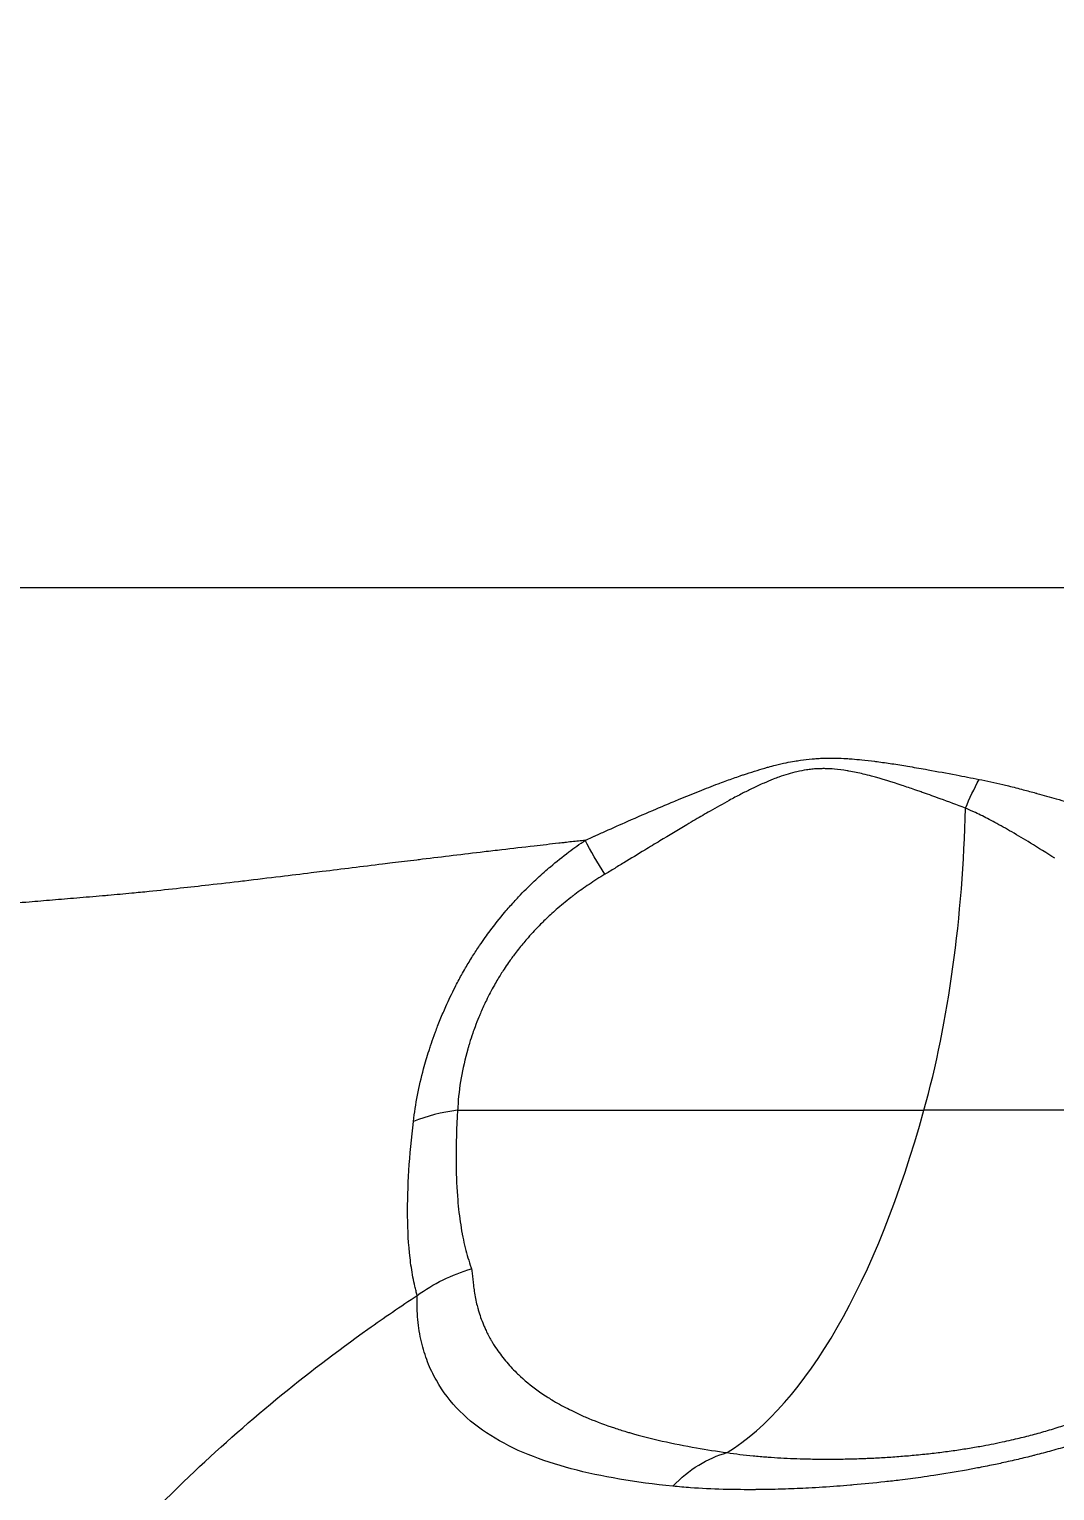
# Model space of a CAD drawing. Header units: millimetres. Extents: x -2122 to 22797, y 3569 to 89276.
# Drawn here: x -701.8 to -634.4, y 88247.2 to 88343.2 of the extents above; entities that cross this region are included whole.
import ezdxf

# ---------------------------------------------------------------- set-up
doc = ezdxf.new("R2010")
doc.units = ezdxf.units.MM
doc.header["$LTSCALE"] = 20
doc.layers.add('IA-DIBUJO', color=3, linetype='Continuous', lineweight=30)
doc.layers.add('IA-DIM', color=7, linetype='Continuous')
doc.styles.add('ING-AMB', font='romans.shx', dxfattribs={"width": 0.75, "oblique": 15})
doc.dimstyles.new('ING-AMB 20', dxfattribs={"dimscale": 20, "dimtxt": 3, "dimasz": 2.5, "dimexe": 1, "dimexo": 1, "dimgap": 1, "dimtad": 1, "dimdec": 0, "dimzin": 0, "dimdsep": 46, "dimtxsty": 'ING-AMB', "dimcen": 0.1, "dimclrd": 7, "dimclre": 7, "dimclrt": 2, "dimadec": 0, "dimazin": 0, "dimtfac": 1, "dimtdec": 0, "dimtmove": 0, "dimatfit": 0, "dimfxl": 1.25, "dimtolj": 1, "dimtzin": 0, "dimarcsym": 1})

# ---------------------------------------------------------------- blocks, each defined once
blk = doc.blocks.new('*D17')
at = {"layer": 'Defpoints', "color": 0, "transparency": 16777216}
for p in [(-947.856, 88936.893), (-607.856, 88704.583), (-947.856, 88101.683)]:
    blk.add_point(p, dxfattribs=at)
at = {"layer": 'IA-DIM', "color": 7, "lineweight": -2, "transparency": 16777216}
for p, q in [((-947.856, 88121.683), (-947.856, 88956.893)), ((-607.856, 88724.583), (-607.856, 88956.893)), ((-657.856, 88936.893), (-897.856, 88936.893))]:
    blk.add_line(p, q, dxfattribs=at)
at = {"layer": 'IA-DIM', "color": 7, "transparency": 16777216}
for points in [[(-897.856, 88945.226), (-897.856, 88928.56), (-947.856, 88936.893)], [(-657.856, 88945.226), (-657.856, 88928.56), (-607.856, 88936.893)]]:
    blk.add_solid(points, dxfattribs=at)
at = {"layer": 'IA-DIM', "color": 2, "transparency": 16777216, "insert": (-777.856, 88986.893), "char_height": 60, "attachment_point": 5, "style": 'ING-AMB'}
blk.add_mtext('\\A1;340', dxfattribs=at)
blk = doc.blocks.new('*D28')
at = {"layer": 'Defpoints', "color": 0, "transparency": 16777216}
for p in [(2200.203, 89055.28), (-947.856, 88101.683), (2200.203, 88063.32)]:
    blk.add_point(p, dxfattribs=at)
at = {"layer": 'IA-DIM', "color": 7, "lineweight": -2, "transparency": 16777216}
for p, q in [((-947.856, 88121.683), (-947.856, 89075.28)), ((2200.203, 88083.32), (2200.203, 89075.28)), ((-897.856, 89055.28), (2150.203, 89055.28))]:
    blk.add_line(p, q, dxfattribs=at)
at = {"layer": 'IA-DIM', "color": 7, "transparency": 16777216}
for points in [[(-897.856, 89063.613), (-897.856, 89046.946), (-947.856, 89055.28)], [(2150.203, 89063.613), (2150.203, 89046.946), (2200.203, 89055.28)]]:
    blk.add_solid(points, dxfattribs=at)
at = {"layer": 'IA-DIM', "color": 2, "transparency": 16777216, "insert": (626.174, 89105.28), "char_height": 60, "attachment_point": 5, "style": 'ING-AMB'}
blk.add_mtext('\\A1;3148', dxfattribs=at)

msp = doc.modelspace()

# ---------------------------------------------------------------- linework, layer by layer
at = {"layer": 'IA-DIBUJO', "color": 3, "linetype": 'Continuous', "lineweight": 0, "extrusion": (2.06626e-48, 1, -1.83697e-16)}
for p, q in [((-483.388, 88306.523), (-737.597, 88306.523)), ((-673.674, 88272.206), (-643.022, 88272.206)), ((-619.28, 88272.206), (-643.022, 88272.206))]:
    msp.add_line(p, q, dxfattribs=at)
at = {"layer": 'IA-DIBUJO', "color": 3, "linetype": 'Continuous', "lineweight": 0, "extrusion": (1.2326e-32, -1.83697e-16, -1)}
for centre, major_axis, ratio, start_param, end_param in [((-636.525, 88291.459), (4.234, 8.923), 0.372973, -1.680827, -1.4687), ((-671.397, 88255.919), (8.033, 2.902), 0.702712, -1.959271, -1.486631)]:
    msp.add_ellipse(centre, major_axis=major_axis, ratio=ratio, start_param=start_param, end_param=end_param, dxfattribs=at)
at = {"layer": 'IA-DIBUJO', "color": 3, "linetype": 'Continuous', "lineweight": 0}
for centre, major_axis, ratio, start_param, end_param in [((-654.636, 88294.289), (0, 37.533), 0.382683, -2.199847, -1.630542), ((-670.617, 88266.395), (-9.832, 0.942), 0.597188, -1.1981, -0.863882), ((-661.112, 88306.604), (0, -58.462), 0.382683, 0.232467, 0.941746)]:
    msp.add_ellipse(centre, major_axis=major_axis, ratio=ratio, start_param=start_param, end_param=end_param, dxfattribs=at)
at = {"layer": 'IA-DIBUJO', "color": 3, "linetype": 'Continuous', "lineweight": 0, "extrusion": (-1.2326e-32, -1.83697e-16, -1)}
msp.add_ellipse((-660.276, 88285.969), major_axis=(-5.94, 7.891), ratio=0.210095, start_param=-1.195248, end_param=-0.894233, dxfattribs=at)
at = {"layer": 'IA-DIBUJO', "color": 3, "linetype": 'Continuous', "lineweight": 0, "extrusion": (-4.93038e-32, -1.83697e-16, -1)}
msp.add_ellipse((-655.087, 88240.103), major_axis=(1.637, 9.74), ratio=0.759092, start_param=-0.843427, end_param=-0.33308, dxfattribs=at)
at = {"layer": 'IA-DIBUJO', "color": 3, "linetype": 'Continuous', "lineweight": 0}
for points, knots in [([(-665.288, 88289.937), (-665.274, 88289.946), (-665.26, 88289.95), (-665.246, 88289.956), (-665.185, 88289.984), (-665.123, 88290.011), (-665.062, 88290.039), (-664.94, 88290.094), (-664.817, 88290.149), (-664.695, 88290.204), (-664.676, 88290.213), (-664.658, 88290.221), (-664.639, 88290.229), (-664.412, 88290.331), (-664.185, 88290.433), (-663.958, 88290.535), (-663.466, 88290.755), (-662.974, 88290.973), (-662.481, 88291.19), (-661.857, 88291.465), (-661.234, 88291.736), (-660.609, 88292.003), (-660.238, 88292.161), (-659.867, 88292.318), (-659.496, 88292.473), (-659.365, 88292.527), (-659.235, 88292.581), (-659.105, 88292.635), (-658.663, 88292.818), (-658.221, 88292.997), (-657.777, 88293.173), (-657.366, 88293.337), (-656.953, 88293.497), (-656.539, 88293.652), (-656.507, 88293.664), (-656.475, 88293.676), (-656.443, 88293.688), (-656.287, 88293.746), (-656.131, 88293.804), (-655.975, 88293.861), (-655.688, 88293.965), (-655.401, 88294.067), (-655.112, 88294.166), (-655.033, 88294.193), (-654.953, 88294.22), (-654.874, 88294.247), (-654.636, 88294.327), (-654.398, 88294.404), (-654.16, 88294.479), (-653.933, 88294.55), (-653.706, 88294.618), (-653.478, 88294.683), (-653.401, 88294.704), (-653.324, 88294.726), (-653.247, 88294.747), (-653.092, 88294.79), (-652.936, 88294.83), (-652.78, 88294.87), (-652.546, 88294.928), (-652.311, 88294.982), (-652.075, 88295.031), (-651.894, 88295.069), (-651.712, 88295.104), (-651.531, 88295.135), (-651.4, 88295.158), (-651.27, 88295.178), (-651.138, 88295.197), (-650.886, 88295.233), (-650.632, 88295.263), (-650.378, 88295.285), (-650.272, 88295.294), (-650.166, 88295.302), (-650.061, 88295.309), (-649.955, 88295.316), (-649.848, 88295.321), (-649.742, 88295.326), (-649.651, 88295.329), (-649.56, 88295.332), (-649.469, 88295.334), (-649.286, 88295.338), (-649.101, 88295.338), (-648.917, 88295.336), (-648.888, 88295.335), (-648.858, 88295.335), (-648.828, 88295.334), (-648.586, 88295.33), (-648.343, 88295.32), (-648.101, 88295.305), (-648.044, 88295.302), (-647.988, 88295.298), (-647.931, 88295.295), (-647.868, 88295.29), (-647.804, 88295.286), (-647.74, 88295.281), (-647.532, 88295.265), (-647.323, 88295.246), (-647.114, 88295.225), (-646.833, 88295.197), (-646.552, 88295.164), (-646.271, 88295.129), (-646.237, 88295.124), (-646.202, 88295.12), (-646.168, 88295.116), (-646.148, 88295.113), (-646.127, 88295.11), (-646.107, 88295.108), (-645.781, 88295.065), (-645.454, 88295.018), (-645.128, 88294.969), (-644.784, 88294.917), (-644.439, 88294.862), (-644.095, 88294.804), (-643.705, 88294.739), (-643.316, 88294.671), (-642.926, 88294.602), (-642.869, 88294.591), (-642.812, 88294.581), (-642.755, 88294.571), (-642.139, 88294.46), (-641.523, 88294.346), (-640.906, 88294.229), (-640.406, 88294.134), (-639.905, 88294.037), (-639.404, 88293.939)], [-0.00000006, -0.00000006, -0.00000006, -0.00000006, 0.00002518, 0.00002518, 0.00002518, 0.00013469, 0.00013469, 0.00013469, 0.00035377, 0.00035377, 0.00035377, 0.00038666, 0.00038666, 0.00038666, 0.00079239, 0.00079239, 0.00079239, 0.00167185, 0.00167185, 0.00167185, 0.00278368, 0.00278368, 0.00278368, 0.00344286, 0.00344286, 0.00344286, 0.00367386, 0.00367386, 0.00367386, 0.00445573, 0.00445573, 0.00445573, 0.00518165, 0.00518165, 0.00518165, 0.0052376, 0.0052376, 0.0052376, 0.00551081, 0.00551081, 0.00551081, 0.00601199, 0.00601199, 0.00601199, 0.00615006, 0.00615006, 0.00615006, 0.00656172, 0.00656172, 0.00656172, 0.00695191, 0.00695191, 0.00695191, 0.00708322, 0.00708322, 0.00708322, 0.00734777, 0.00734777, 0.00734777, 0.00774379, 0.00774379, 0.00774379, 0.0080478, 0.0080478, 0.0080478, 0.00826625, 0.00826625, 0.00826625, 0.00868735, 0.00868735, 0.00868735, 0.00886169, 0.00886169, 0.00886169, 0.00903604, 0.00903604, 0.00903604, 0.00918473, 0.00918473, 0.00918473, 0.00948536, 0.00948536, 0.00948536, 0.00953404, 0.00953404, 0.00953404, 0.00993185, 0.00993185, 0.00993185, 0.01002501, 0.01002501, 0.01002501, 0.01012932, 0.01012932, 0.01012932, 0.01047161, 0.01047161, 0.01047161, 0.01093206, 0.01093206, 0.01093206, 0.0109882, 0.0109882, 0.0109882, 0.01102169, 0.01102169, 0.01102169, 0.01155729, 0.01155729, 0.01155729, 0.01212347, 0.01212347, 0.01212347, 0.01276485, 0.01276485, 0.01276485, 0.01285865, 0.01285865, 0.01285865, 0.01387238, 0.01387238, 0.01387238, 0.01469561, 0.01469561, 0.01469561, 0.01469561]), ([(-651.955, 88294.289), (-652.157, 88294.229), (-652.357, 88294.163), (-652.556, 88294.091), (-652.68, 88294.046), (-652.804, 88293.999), (-652.927, 88293.951), (-653.131, 88293.871), (-653.333, 88293.786), (-653.534, 88293.698), (-653.774, 88293.593), (-654.011, 88293.482), (-654.247, 88293.369), (-654.298, 88293.344), (-654.349, 88293.319), (-654.4, 88293.294), (-654.621, 88293.186), (-654.841, 88293.075), (-655.061, 88292.961), (-655.316, 88292.829), (-655.57, 88292.693), (-655.824, 88292.555), (-656.243, 88292.328), (-656.659, 88292.094), (-657.075, 88291.856), (-657.401, 88291.669), (-657.726, 88291.48), (-658.05, 88291.289), (-658.237, 88291.18), (-658.423, 88291.07), (-658.609, 88290.959), (-659.197, 88290.61), (-659.785, 88290.256), (-660.373, 88289.9), (-660.704, 88289.7), (-661.034, 88289.5), (-661.365, 88289.299), (-661.824, 88289.02), (-662.284, 88288.74), (-662.745, 88288.461), (-662.975, 88288.321), (-663.206, 88288.181), (-663.436, 88288.041), (-663.552, 88287.972), (-663.667, 88287.902), (-663.783, 88287.832), (-663.841, 88287.797), (-663.899, 88287.762), (-663.956, 88287.727), (-663.97, 88287.719), (-663.984, 88287.711), (-663.997, 88287.703)], [0.006608754, 0.006608754, 0.006608754, 0.006608754, 0.006952849, 0.006952849, 0.006952849, 0.0071674, 0.0071674, 0.0071674, 0.007524595, 0.007524595, 0.007524595, 0.007949356, 0.007949356, 0.007949356, 0.008041525, 0.008041525, 0.008041525, 0.008440437, 0.008440437, 0.008440437, 0.008905289, 0.008905289, 0.008905289, 0.009671875, 0.009671875, 0.009671875, 0.01027212, 0.01027212, 0.01027212, 0.010617289, 0.010617289, 0.010617289, 0.011706897, 0.011706897, 0.011706897, 0.012318952, 0.012318952, 0.012318952, 0.01316787, 0.01316787, 0.01316787, 0.013592166, 0.013592166, 0.013592166, 0.013804311, 0.013804311, 0.013804311, 0.013910389, 0.013910389, 0.013910389, 0.013935483, 0.013935483, 0.013935483, 0.013935483]), ([(-647.015, 88294.289), (-647.326, 88294.364), (-647.638, 88294.43), (-647.951, 88294.485), (-647.994, 88294.492), (-648.038, 88294.5), (-648.081, 88294.507), (-648.353, 88294.552), (-648.627, 88294.587), (-648.903, 88294.611), (-649.099, 88294.628), (-649.296, 88294.638), (-649.493, 88294.642), (-649.575, 88294.643), (-649.657, 88294.643), (-649.739, 88294.642), (-649.762, 88294.642), (-649.784, 88294.642), (-649.807, 88294.641), (-649.885, 88294.639), (-649.964, 88294.636), (-650.042, 88294.632), (-650.158, 88294.626), (-650.275, 88294.617), (-650.391, 88294.606), (-650.449, 88294.6), (-650.507, 88294.594), (-650.565, 88294.586), (-650.623, 88294.579), (-650.681, 88294.572), (-650.738, 88294.563), (-650.95, 88294.532), (-651.16, 88294.492), (-651.369, 88294.445), (-651.565, 88294.4), (-651.761, 88294.347), (-651.955, 88294.289)], [0.003865232, 0.003865232, 0.003865232, 0.003865232, 0.004387898, 0.004387898, 0.004387898, 0.00446021, 0.00446021, 0.00446021, 0.004914724, 0.004914724, 0.004914724, 0.005236992, 0.005236992, 0.005236992, 0.005371062, 0.005371062, 0.005371062, 0.005408462, 0.005408462, 0.005408462, 0.005537065, 0.005537065, 0.005537065, 0.005729969, 0.005729969, 0.005729969, 0.005826421, 0.005826421, 0.005826421, 0.005922873, 0.005922873, 0.005922873, 0.006276745, 0.006276745, 0.006276745, 0.006608754, 0.006608754, 0.006608754, 0.006608754]), ([(-640.298, 88292.048), (-640.85, 88292.255), (-641.402, 88292.46), (-641.956, 88292.662), (-642.325, 88292.797), (-642.695, 88292.93), (-643.065, 88293.061), (-643.159, 88293.094), (-643.254, 88293.128), (-643.349, 88293.161), (-643.44, 88293.193), (-643.532, 88293.225), (-643.624, 88293.257), (-643.903, 88293.353), (-644.183, 88293.449), (-644.463, 88293.542), (-645.126, 88293.762), (-645.793, 88293.969), (-646.468, 88294.15), (-646.65, 88294.199), (-646.833, 88294.246), (-647.015, 88294.289)], [0, 0, 0, 0, 0.000966308, 0.000966308, 0.000966308, 0.001609451, 0.001609451, 0.001609451, 0.001773426, 0.001773426, 0.001773426, 0.001932615, 0.001932615, 0.001932615, 0.002415769, 0.002415769, 0.002415769, 0.003557856, 0.003557856, 0.003557856, 0.00386523, 0.00386523, 0.00386523, 0.00386523]), ([(-639.404, 88293.939), (-639.148, 88293.889), (-638.893, 88293.836), (-638.374, 88293.723), (-638.11, 88293.662), (-637.719, 88293.569), (-637.59, 88293.538), (-637.142, 88293.428), (-636.822, 88293.346), (-636.225, 88293.189), (-635.946, 88293.114), (-635.645, 88293.031), (-635.621, 88293.025), (-635.172, 88292.901), (-634.748, 88292.781), (-633.855, 88292.523), (-633.386, 88292.384), (-632.612, 88292.153), (-632.306, 88292.06), (-632.001, 88291.968)], [0, 0, 0, 0, 0.000420679, 0.000420679, 0.000858073, 0.000858073, 0.001072065, 0.001072065, 0.001605395, 0.001605395, 0.002072912, 0.002072912, 0.002112633, 0.002112633, 0.002829051, 0.002829051, 0.003624193, 0.003624193, 0.004145825, 0.004145825, 0.004145825, 0.004145825]), ([(-634.426, 88288.754), (-634.955, 88289.089), (-635.49, 88289.424), (-636.032, 88289.755), (-636.436, 88290.002), (-636.845, 88290.246), (-637.259, 88290.486), (-637.626, 88290.699), (-637.998, 88290.909), (-638.375, 88291.112), (-638.496, 88291.178), (-638.619, 88291.243), (-638.742, 88291.307), (-639.037, 88291.461), (-639.335, 88291.61), (-639.638, 88291.753), (-639.855, 88291.855), (-640.075, 88291.954), (-640.298, 88292.048)], [0, 0, 0, 0, 0.001072957, 0.001072957, 0.001072957, 0.001872912, 0.001872912, 0.001872912, 0.002582565, 0.002582565, 0.002582565, 0.002811903, 0.002811903, 0.002811903, 0.003361421, 0.003361421, 0.003361421, 0.003755593, 0.003755593, 0.003755593, 0.003755593]), ([(-665.288, 88289.937), (-665.587, 88289.904), (-665.883, 88289.871), (-666.177, 88289.838), (-666.323, 88289.822), (-666.469, 88289.805), (-666.615, 88289.789), (-666.669, 88289.783), (-666.724, 88289.776), (-666.776, 88289.77), (-666.794, 88289.768), (-666.811, 88289.766), (-666.828, 88289.765), (-666.896, 88289.757), (-666.963, 88289.749), (-667.03, 88289.742), (-667.568, 88289.681), (-668.108, 88289.619), (-668.651, 88289.557), (-669.353, 88289.476), (-670.058, 88289.394), (-670.767, 88289.311), (-671.154, 88289.265), (-671.542, 88289.22), (-671.931, 88289.174), (-672.609, 88289.093), (-673.29, 88289.012), (-673.973, 88288.93), (-674.643, 88288.85), (-675.314, 88288.769), (-675.987, 88288.687), (-676.111, 88288.672), (-676.235, 88288.657), (-676.359, 88288.642), (-676.89, 88288.577), (-677.423, 88288.512), (-677.956, 88288.447), (-678.171, 88288.421), (-678.386, 88288.395), (-678.601, 88288.368), (-679.267, 88288.287), (-679.933, 88288.205), (-680.6, 88288.123), (-681.256, 88288.042), (-681.912, 88287.962), (-682.567, 88287.881), (-682.81, 88287.852), (-683.053, 88287.822), (-683.296, 88287.792), (-683.968, 88287.71), (-684.64, 88287.628), (-685.31, 88287.547), (-686.105, 88287.451), (-686.898, 88287.356), (-687.687, 88287.262), (-687.725, 88287.258), (-687.762, 88287.253), (-687.8, 88287.249), (-688.545, 88287.161), (-689.286, 88287.075), (-690.023, 88286.991), (-690.65, 88286.92), (-691.275, 88286.85), (-691.895, 88286.783), (-692.586, 88286.708), (-693.271, 88286.636), (-693.95, 88286.567), (-694.329, 88286.529), (-694.705, 88286.492), (-695.079, 88286.457), (-695.601, 88286.407), (-696.119, 88286.36), (-696.631, 88286.316), (-696.695, 88286.31), (-696.759, 88286.305), (-696.823, 88286.299), (-696.851, 88286.297), (-696.88, 88286.295), (-696.907, 88286.292), (-696.91, 88286.292), (-696.914, 88286.292), (-696.918, 88286.291), (-696.948, 88286.289), (-696.977, 88286.286), (-697.006, 88286.284), (-697.295, 88286.26), (-697.58, 88286.236), (-697.861, 88286.212), (-698.145, 88286.188), (-698.425, 88286.164), (-698.702, 88286.141), (-699.247, 88286.095), (-699.779, 88286.05), (-700.295, 88286.007), (-700.82, 88285.963), (-701.331, 88285.92), (-701.827, 88285.879), (-702.132, 88285.854), (-702.431, 88285.829), (-702.726, 88285.805), (-702.792, 88285.8), (-702.859, 88285.795), (-702.925, 88285.789), (-703.454, 88285.746), (-703.965, 88285.705), (-704.458, 88285.667), (-704.924, 88285.63), (-705.374, 88285.596), (-705.809, 88285.564), (-705.893, 88285.557), (-705.976, 88285.551), (-706.058, 88285.545), (-706.491, 88285.514), (-706.909, 88285.484), (-707.312, 88285.457), (-707.34, 88285.455), (-707.367, 88285.454), (-707.394, 88285.452), (-707.423, 88285.45), (-707.452, 88285.448), (-707.483, 88285.446), (-707.492, 88285.445), (-707.501, 88285.445), (-707.51, 88285.444), (-707.552, 88285.441), (-707.593, 88285.439), (-707.634, 88285.436), (-708.177, 88285.4), (-708.701, 88285.367), (-709.205, 88285.336), (-709.729, 88285.303), (-710.232, 88285.273), (-710.715, 88285.244), (-711.079, 88285.223), (-711.432, 88285.202), (-711.773, 88285.182), (-711.931, 88285.173), (-712.088, 88285.164), (-712.241, 88285.155), (-712.579, 88285.136), (-712.905, 88285.117), (-713.219, 88285.099), (-713.488, 88285.083), (-713.748, 88285.068), (-713.999, 88285.053), (-714.176, 88285.042), (-714.347, 88285.032), (-714.515, 88285.022), (-714.621, 88285.015), (-714.725, 88285.009), (-714.828, 88285.002), (-714.831, 88285.002), (-714.834, 88285.002), (-714.838, 88285.002), (-714.909, 88284.997), (-714.978, 88284.993), (-715.047, 88284.989), (-715.074, 88284.987), (-715.102, 88284.985), (-715.129, 88284.983), (-715.404, 88284.966), (-715.669, 88284.949), (-715.924, 88284.931), (-716.131, 88284.917), (-716.332, 88284.903), (-716.526, 88284.889), (-716.529, 88284.889), (-716.533, 88284.889), (-716.536, 88284.889), (-716.783, 88284.871), (-717.018, 88284.853), (-717.241, 88284.835), (-717.457, 88284.818), (-717.662, 88284.801), (-717.854, 88284.783), (-718.064, 88284.764), (-718.259, 88284.745), (-718.439, 88284.726), (-718.606, 88284.708), (-718.76, 88284.69), (-718.901, 88284.671), (-718.931, 88284.667), (-718.962, 88284.663), (-718.991, 88284.659), (-718.997, 88284.658), (-719.003, 88284.658), (-719.008, 88284.657), (-719.014, 88284.656), (-719.019, 88284.655), (-719.025, 88284.654), (-719.034, 88284.653), (-719.043, 88284.652), (-719.052, 88284.651), (-719.064, 88284.649), (-719.076, 88284.647), (-719.087, 88284.646), (-719.177, 88284.633), (-719.26, 88284.619), (-719.336, 88284.606), (-719.459, 88284.585), (-719.566, 88284.563), (-719.654, 88284.541), (-719.729, 88284.523), (-719.79, 88284.504), (-719.838, 88284.485), (-719.862, 88284.475), (-719.883, 88284.466), (-719.9, 88284.456), (-719.926, 88284.442), (-719.943, 88284.427), (-719.951, 88284.413), (-719.954, 88284.407), (-719.956, 88284.401), (-719.957, 88284.395), (-719.957, 88284.395), (-719.957, 88284.395), (-719.957, 88284.394)], [0.1192307, 0.1192307, 0.1192307, 0.1192307, 0.1226397, 0.1226397, 0.1226397, 0.1243442, 0.1243442, 0.1243442, 0.124979, 0.124979, 0.124979, 0.1251964, 0.1251964, 0.1251964, 0.1260487, 0.1260487, 0.1260487, 0.1328666, 0.1328666, 0.1328666, 0.1416881, 0.1416881, 0.1416881, 0.1465026, 0.1465026, 0.1465026, 0.1549023, 0.1549023, 0.1549023, 0.163139, 0.163139, 0.163139, 0.1646525, 0.1646525, 0.1646525, 0.1711519, 0.1711519, 0.1711519, 0.1737746, 0.1737746, 0.1737746, 0.1818867, 0.1818867, 0.1818867, 0.1898727, 0.1898727, 0.1898727, 0.1928372, 0.1928372, 0.1928372, 0.2010465, 0.2010465, 0.2010465, 0.2107918, 0.2107918, 0.2107918, 0.2112579, 0.2112579, 0.2112579, 0.2204657, 0.2204657, 0.2204657, 0.2283185, 0.2283185, 0.2283185, 0.2370748, 0.2370748, 0.2370748, 0.2419544, 0.2419544, 0.2419544, 0.2487724, 0.2487724, 0.2487724, 0.2496247, 0.2496247, 0.2496247, 0.2499955, 0.2499955, 0.2499955, 0.2500508, 0.2500508, 0.2500508, 0.2504769, 0.2504769, 0.2504769, 0.2546638, 0.2546638, 0.2546638, 0.2588927, 0.2588927, 0.2588927, 0.2672423, 0.2672423, 0.2672423, 0.27573, 0.27573, 0.27573, 0.2809554, 0.2809554, 0.2809554, 0.2821402, 0.2821402, 0.2821402, 0.2916109, 0.2916109, 0.2916109, 0.3005351, 0.3005351, 0.3005351, 0.3022467, 0.3022467, 0.3022467, 0.3112317, 0.3112317, 0.3112317, 0.3118388, 0.3118388, 0.3118388, 0.3124976, 0.3124976, 0.3124976, 0.3126911, 0.3126911, 0.3126911, 0.3135433, 0.3135433, 0.3135433, 0.3247763, 0.3247763, 0.3247763, 0.3364563, 0.3364563, 0.3364563, 0.3452694, 0.3452694, 0.3452694, 0.3493668, 0.3493668, 0.3493668, 0.3583828, 0.3583828, 0.3583828, 0.3660967, 0.3660967, 0.3660967, 0.3714962, 0.3714962, 0.3714962, 0.3749052, 0.3749052, 0.3749052, 0.3750105, 0.3750105, 0.3750105, 0.3773805, 0.3773805, 0.3773805, 0.3783142, 0.3783142, 0.3783142, 0.3877928, 0.3877928, 0.3877928, 0.3955082, 0.3955082, 0.3955082, 0.3956504, 0.3956504, 0.3956504, 0.4054964, 0.4054964, 0.4054964, 0.4150489, 0.4150489, 0.4150489, 0.425425, 0.425425, 0.425425, 0.4350176, 0.4350176, 0.4350176, 0.4371193, 0.4371193, 0.4371193, 0.4375196, 0.4375196, 0.4375196, 0.4379716, 0.4379716, 0.4379716, 0.4386965, 0.4386965, 0.4386965, 0.4396761, 0.4396761, 0.4396761, 0.4470694, 0.4470694, 0.4470694, 0.4589807, 0.4589807, 0.4589807, 0.4690689, 0.4690689, 0.4690689, 0.4742327, 0.4742327, 0.4742327, 0.4819486, 0.4819486, 0.4819486, 0.4850265, 0.4850265, 0.4850265, 0.485177, 0.485177, 0.485177, 0.485177]), ([(-676.575, 88271.471), (-676.508, 88272.036), (-676.419, 88272.61), (-676.196, 88273.763), (-676.062, 88274.343), (-675.798, 88275.327), (-675.681, 88275.727), (-675.52, 88276.23), (-675.488, 88276.33), (-675.378, 88276.659), (-675.299, 88276.889), (-675.186, 88277.199), (-675.157, 88277.279), (-675.08, 88277.483), (-675.033, 88277.607), (-674.873, 88278.019), (-674.755, 88278.307), (-674.571, 88278.736), (-674.509, 88278.879), (-674.255, 88279.447), (-674.053, 88279.871), (-673.703, 88280.556), (-673.564, 88280.819), (-673.331, 88281.239), (-673.241, 88281.398), (-672.999, 88281.814), (-672.844, 88282.071), (-672.535, 88282.561), (-672.382, 88282.796), (-672.104, 88283.207), (-671.98, 88283.385), (-671.75, 88283.707), (-671.645, 88283.851), (-671.226, 88284.412), (-670.903, 88284.817), (-670.371, 88285.445), (-670.17, 88285.674), (-669.868, 88286.005), (-669.77, 88286.11), (-669.339, 88286.568), (-668.995, 88286.911), (-668.355, 88287.518), (-668.061, 88287.784), (-667.698, 88288.097), (-667.635, 88288.151), (-667.177, 88288.539), (-666.774, 88288.86), (-666.011, 88289.434), (-665.652, 88289.69), (-665.288, 88289.937)], [0, 0, 0, 0, 0.00105022, 0.00105022, 0.00207779, 0.00207779, 0.0027711, 0.0027711, 0.00294188, 0.00294188, 0.00333169, 0.00333169, 0.00346759, 0.00346759, 0.00367735, 0.00367735, 0.00416907, 0.00416907, 0.00441282, 0.00441282, 0.0051457, 0.0051457, 0.00560441, 0.00560441, 0.00588377, 0.00588377, 0.00633871, 0.00633871, 0.00675888, 0.00675888, 0.00708405, 0.00708405, 0.00735471, 0.00735471, 0.0081418, 0.0081418, 0.00860698, 0.00860698, 0.00882565, 0.00882565, 0.00956626, 0.00956626, 0.01017042, 0.01017042, 0.01029659, 0.01029659, 0.01108725, 0.01108725, 0.01176753, 0.01176753, 0.01176753, 0.01176753]), ([(-663.997, 88287.702), (-664.347, 88287.492), (-664.692, 88287.272), (-665.35, 88286.827), (-665.665, 88286.603), (-665.995, 88286.355), (-666.015, 88286.339), (-666.102, 88286.273), (-666.169, 88286.222), (-666.562, 88285.916), (-666.882, 88285.653), (-667.442, 88285.163), (-667.685, 88284.939), (-668.021, 88284.615), (-668.119, 88284.518), (-668.499, 88284.136), (-668.774, 88283.842), (-669.231, 88283.323), (-669.417, 88283.101), (-669.699, 88282.749), (-669.798, 88282.622), (-670.039, 88282.303), (-670.18, 88282.11), (-670.421, 88281.766), (-670.522, 88281.616), (-670.763, 88281.251), (-670.899, 88281.034), (-671.107, 88280.685), (-671.183, 88280.555), (-671.445, 88280.092), (-671.62, 88279.757), (-671.909, 88279.163), (-672.028, 88278.905), (-672.187, 88278.537), (-672.232, 88278.428), (-672.364, 88278.108), (-672.447, 88277.896), (-672.578, 88277.543), (-672.628, 88277.402), (-672.751, 88277.046), (-672.821, 88276.831), (-672.907, 88276.551), (-672.927, 88276.484), (-672.968, 88276.347), (-672.988, 88276.277), (-673.189, 88275.567), (-673.331, 88274.94), (-673.551, 88273.676), (-673.624, 88273.04), (-673.666, 88272.348), (-673.67, 88272.277), (-673.674, 88272.206)], [0.00000001, 0.00000001, 0.00000001, 0.00000001, 0.00063812, 0.00063812, 0.00123664, 0.00123664, 0.00127623, 0.00127623, 0.00140562, 0.00140562, 0.00204308, 0.00204308, 0.00255246, 0.00255246, 0.00276481, 0.00276481, 0.0033849, 0.0033849, 0.00382869, 0.00382869, 0.00407497, 0.00407497, 0.00443754, 0.00443754, 0.00471172, 0.00471172, 0.00510492, 0.00510492, 0.00533885, 0.00533885, 0.00593155, 0.00593155, 0.00638114, 0.00638114, 0.00656887, 0.00656887, 0.00693306, 0.00693306, 0.00717401, 0.00717401, 0.00754186, 0.00754186, 0.00765737, 0.00765737, 0.00777932, 0.00777932, 0.00889519, 0.00889519, 0.01007461, 0.01007461, 0.01020983, 0.01020983, 0.01020983, 0.01020983]), ([(-673.674, 88272.206), (-673.747, 88271.07), (-673.783, 88269.982), (-673.777, 88268.939), (-673.773, 88268.128), (-673.743, 88267.344), (-673.686, 88266.586), (-673.686, 88266.578), (-673.685, 88266.569), (-673.684, 88266.56), (-673.64, 88265.979), (-673.58, 88265.414), (-673.5, 88264.864), (-673.462, 88264.6), (-673.419, 88264.34), (-673.371, 88264.084), (-673.369, 88264.075), (-673.368, 88264.067), (-673.366, 88264.059), (-673.32, 88263.816), (-673.27, 88263.576), (-673.215, 88263.34), (-673.161, 88263.111), (-673.103, 88262.885), (-673.039, 88262.664), (-672.978, 88262.45), (-672.912, 88262.24), (-672.841, 88262.034), (-672.813, 88261.951), (-672.783, 88261.869), (-672.753, 88261.788)], [0, 0, 0, 0, 0.002142701, 0.002142701, 0.002142701, 0.003810125, 0.003810125, 0.003810125, 0.003829049, 0.003829049, 0.003829049, 0.005109404, 0.005109404, 0.005109404, 0.005724266, 0.005724266, 0.005724266, 0.005743574, 0.005743574, 0.005743574, 0.006327479, 0.006327479, 0.006327479, 0.006893511, 0.006893511, 0.006893511, 0.007439327, 0.007439327, 0.007439327, 0.007658098, 0.007658098, 0.007658098, 0.007658098]), ([(-655.958, 88249.714), (-655.682, 88249.673), (-655.402, 88249.635), (-654.833, 88249.566), (-654.543, 88249.534), (-653.951, 88249.476), (-653.649, 88249.45), (-653.25, 88249.42), (-653.157, 88249.414), (-652.789, 88249.388), (-652.51, 88249.372), (-651.944, 88249.343), (-651.658, 88249.33), (-651.076, 88249.31), (-650.781, 88249.302), (-650.298, 88249.293), (-650.113, 88249.291), (-649.602, 88249.286), (-649.276, 88249.286), (-648.616, 88249.29), (-648.282, 88249.295), (-647.607, 88249.311), (-647.267, 88249.321), (-646.806, 88249.339), (-646.689, 88249.344), (-646.242, 88249.364), (-645.908, 88249.382), (-645.236, 88249.422), (-644.897, 88249.446), (-644.217, 88249.499), (-643.877, 88249.528), (-643.347, 88249.578), (-643.16, 88249.597), (-642.641, 88249.652), (-642.309, 88249.69), (-641.649, 88249.772), (-641.321, 88249.816), (-640.673, 88249.909), (-640.354, 88249.958), (-639.732, 88250.059), (-639.43, 88250.112), (-638.895, 88250.21), (-638.661, 88250.255), (-638.19, 88250.349), (-637.953, 88250.399), (-637.521, 88250.493), (-637.326, 88250.536), (-636.799, 88250.659), (-636.468, 88250.74), (-635.808, 88250.911), (-635.479, 88251), (-634.813, 88251.191), (-634.477, 88251.293), (-633.828, 88251.499), (-633.515, 88251.603), (-632.904, 88251.815), (-632.608, 88251.923), (-632.021, 88252.146), (-631.73, 88252.261), (-631.406, 88252.395), (-631.368, 88252.411), (-631.028, 88252.554), (-630.732, 88252.684), (-630.156, 88252.949), (-629.875, 88253.084), (-629.426, 88253.312), (-629.253, 88253.403), (-628.984, 88253.546), (-628.888, 88253.599), (-628.573, 88253.772), (-628.357, 88253.894), (-628.099, 88254.044), (-628.053, 88254.07), (-627.738, 88254.256), (-627.476, 88254.418), (-626.964, 88254.746), (-626.714, 88254.913), (-626.223, 88255.254), (-625.984, 88255.428), (-625.579, 88255.734), (-625.411, 88255.865), (-625.021, 88256.178), (-624.802, 88256.361), (-624.378, 88256.731), (-624.172, 88256.918), (-623.776, 88257.294), (-623.584, 88257.483), (-623.271, 88257.806), (-623.146, 88257.939), (-622.783, 88258.337), (-622.554, 88258.603), (-622.114, 88259.147), (-621.903, 88259.425), (-621.574, 88259.889), (-621.449, 88260.072), (-621.121, 88260.577), (-620.927, 88260.9), (-620.563, 88261.558), (-620.394, 88261.893), (-620.19, 88262.336), (-620.143, 88262.442), (-619.94, 88262.911), (-619.798, 88263.276), (-619.544, 88264.019), (-619.431, 88264.396), (-619.236, 88265.159), (-619.154, 88265.545), (-619.018, 88266.328), (-618.966, 88266.726), (-618.923, 88267.184), (-618.918, 88267.243), (-618.877, 88267.745), (-618.86, 88268.19), (-618.864, 88269.083), (-618.884, 88269.53), (-618.964, 88270.424), (-619.022, 88270.87), (-619.152, 88271.614), (-619.211, 88271.909), (-619.28, 88272.206)], [0, 0, 0, 0, 0.00062223, 0.00062223, 0.0012506, 0.0012506, 0.00188835, 0.00188835, 0.0020816, 0.0020816, 0.00265194, 0.00265194, 0.00322559, 0.00322559, 0.00380488, 0.00380488, 0.00416319, 0.00416319, 0.00478456, 0.00478456, 0.00540861, 0.00540861, 0.00603331, 0.00603331, 0.00624479, 0.00624479, 0.00683992, 0.00683992, 0.00743223, 0.00743223, 0.0080128, 0.0080128, 0.00832638, 0.00832638, 0.00887589, 0.00887589, 0.00941196, 0.00941196, 0.00992762, 0.00992762, 0.01040798, 0.01040798, 0.01077502, 0.01077502, 0.01114421, 0.01114421, 0.01144877, 0.01144877, 0.01196917, 0.01196917, 0.01248957, 0.01248957, 0.01302645, 0.01302645, 0.01353037, 0.01353037, 0.01401395, 0.01401395, 0.01450486, 0.01450486, 0.01457117, 0.01457117, 0.01509342, 0.01509342, 0.01561197, 0.01561197, 0.01594378, 0.01594378, 0.01613236, 0.01613236, 0.01655995, 0.01655995, 0.01665276, 0.01665276, 0.01720211, 0.01720211, 0.01775722, 0.01775722, 0.01832023, 0.01832023, 0.01873436, 0.01873436, 0.01930074, 0.01930074, 0.01986428, 0.01986428, 0.02042562, 0.02042562, 0.02081595, 0.02081595, 0.02158851, 0.02158851, 0.02238148, 0.02238148, 0.02289755, 0.02289755, 0.02379056, 0.02379056, 0.02469737, 0.02469737, 0.02497914, 0.02497914, 0.0259483, 0.0259483, 0.02694381, 0.02694381, 0.02795534, 0.02795534, 0.02898965, 0.02898965, 0.02914234, 0.02914234, 0.03028779, 0.03028779, 0.03142963, 0.03142963, 0.03255994, 0.03255994, 0.03330553, 0.03330553, 0.03330553, 0.03330553]), ([(-676.327, 88260.044), (-676.354, 88260.141), (-676.381, 88260.24), (-676.431, 88260.438), (-676.504, 88260.737), (-676.568, 88261.042), (-676.685, 88261.661), (-676.748, 88262.084), (-676.899, 88263.385), (-676.948, 88264.296), (-676.968, 88266.204), (-676.938, 88267.202), (-676.807, 88269.285), (-676.707, 88270.36), (-676.575, 88271.471)], [-0.00000006, -0.00000006, -0.00000006, -0.00000006, 0.000258574, 0.000258574, 0.000517209, 0.001034477, 0.001034477, 0.002069015, 0.002069015, 0.00413809, 0.00413809, 0.006207164, 0.006207164, 0.008276239, 0.008276239, 0.008276239, 0.008276239]), ([(-672.753, 88261.788), (-672.737, 88261.668), (-672.723, 88261.549), (-672.71, 88261.431), (-672.696, 88261.31), (-672.683, 88261.19), (-672.671, 88261.07), (-672.67, 88261.06), (-672.669, 88261.05), (-672.667, 88261.039), (-672.654, 88260.916), (-672.641, 88260.794), (-672.627, 88260.673), (-672.621, 88260.622), (-672.615, 88260.571), (-672.608, 88260.52), (-672.6, 88260.451), (-672.59, 88260.383), (-672.58, 88260.315), (-672.533, 88259.992), (-672.47, 88259.679), (-672.393, 88259.376), (-672.379, 88259.32), (-672.364, 88259.264), (-672.349, 88259.209), (-672.327, 88259.127), (-672.303, 88259.045), (-672.279, 88258.965), (-672.177, 88258.631), (-672.058, 88258.31), (-671.923, 88258), (-671.885, 88257.911), (-671.845, 88257.823), (-671.803, 88257.736), (-671.697, 88257.512), (-671.583, 88257.293), (-671.46, 88257.082), (-671.422, 88257.016), (-671.384, 88256.951), (-671.345, 88256.887), (-671.289, 88256.796), (-671.232, 88256.707), (-671.174, 88256.619), (-670.974, 88256.315), (-670.759, 88256.026), (-670.529, 88255.751), (-670.3, 88255.475), (-670.056, 88255.212), (-669.798, 88254.96), (-669.715, 88254.879), (-669.63, 88254.798), (-669.544, 88254.719), (-669.127, 88254.336), (-668.677, 88253.981), (-668.198, 88253.65), (-668.066, 88253.558), (-667.931, 88253.469), (-667.795, 88253.381), (-667.693, 88253.316), (-667.591, 88253.252), (-667.487, 88253.188), (-667.15, 88252.984), (-666.8, 88252.789), (-666.439, 88252.604), (-666.091, 88252.426), (-665.734, 88252.257), (-665.367, 88252.097), (-665.263, 88252.052), (-665.157, 88252.007), (-665.052, 88251.963), (-664.508, 88251.736), (-663.944, 88251.527), (-663.361, 88251.334), (-663.104, 88251.248), (-662.843, 88251.166), (-662.579, 88251.087), (-662.489, 88251.06), (-662.399, 88251.033), (-662.309, 88251.007), (-661.636, 88250.812), (-660.941, 88250.635), (-660.222, 88250.473), (-659.495, 88250.309), (-658.745, 88250.161), (-657.97, 88250.027), (-657.317, 88249.913), (-656.646, 88249.81), (-655.958, 88249.714)], [0, 0, 0, 0, 0.00030426, 0.00030426, 0.00030426, 0.00061545, 0.00061545, 0.00061545, 0.00064268, 0.00064268, 0.00064268, 0.00096402, 0.00096402, 0.00096402, 0.00110074, 0.00110074, 0.00110074, 0.00128536, 0.00128536, 0.00128536, 0.00216634, 0.00216634, 0.00216634, 0.00232958, 0.00232958, 0.00232958, 0.00257072, 0.00257072, 0.00257072, 0.00356951, 0.00356951, 0.00356951, 0.00385608, 0.00385608, 0.00385608, 0.0045921, 0.0045921, 0.0045921, 0.00481984, 0.00481984, 0.00481984, 0.00514144, 0.00514144, 0.00514144, 0.00624741, 0.00624741, 0.00624741, 0.00735338, 0.00735338, 0.00735338, 0.00771216, 0.00771216, 0.00771216, 0.00944827, 0.00944827, 0.00944827, 0.00992744, 0.00992744, 0.00992744, 0.01028288, 0.01028288, 0.01028288, 0.011434, 0.011434, 0.011434, 0.01253886, 0.01253886, 0.01253886, 0.0128536, 0.0128536, 0.0128536, 0.01447005, 0.01447005, 0.01447005, 0.01518303, 0.01518303, 0.01518303, 0.01542432, 0.01542432, 0.01542432, 0.01721973, 0.01721973, 0.01721973, 0.01903444, 0.01903444, 0.01903444, 0.02056575, 0.02056575, 0.02056575, 0.02056575]), ([(-697.281, 88241.93), (-695.387, 88244.081), (-693.395, 88246.153), (-687.639, 88251.652), (-683.693, 88254.892), (-678.497, 88258.587), (-677.417, 88259.326), (-676.327, 88260.044)], [0.76494953, 0.76494953, 0.76494953, 0.76494953, 0.77083333, 0.77083333, 0.78125, 0.78125, 0.783943, 0.783943, 0.783943, 0.783943]), ([(-659.521, 88247.507), (-661.981, 88247.761), (-664.205, 88248.123), (-667.202, 88248.917), (-668.145, 88249.224), (-669.914, 88249.944), (-670.743, 88250.36), (-672.246, 88251.306), (-672.924, 88251.837), (-674.121, 88253.039), (-674.641, 88253.709), (-675.285, 88254.844), (-675.477, 88255.246), (-675.806, 88256.09), (-675.944, 88256.532), (-676.161, 88257.458), (-676.24, 88257.942), (-676.311, 88258.703), (-676.326, 88258.962), (-676.337, 88259.36), (-676.339, 88259.495), (-676.337, 88259.767), (-676.334, 88259.907), (-676.327, 88260.044)], [0, 0, 0, 0, 0.00545611, 0.00545611, 0.00818417, 0.00818417, 0.01091222, 0.01091222, 0.01364028, 0.01364028, 0.01636833, 0.01636833, 0.01773236, 0.01773236, 0.01909639, 0.01909639, 0.02046042, 0.02046042, 0.02114243, 0.02114243, 0.02148344, 0.02148344, 0.02182445, 0.02182445, 0.02182445, 0.02182445]), ([(-627.164, 88252.484), (-627.182, 88252.476), (-627.207, 88252.466), (-627.253, 88252.447), (-627.278, 88252.437), (-627.401, 88252.386), (-627.498, 88252.346), (-627.785, 88252.226), (-627.974, 88252.148), (-628.331, 88252.001), (-628.498, 88251.933), (-628.689, 88251.855), (-628.712, 88251.846), (-628.8, 88251.811), (-628.866, 88251.784), (-629.022, 88251.722), (-629.111, 88251.686), (-629.469, 88251.546), (-629.738, 88251.442), (-630.28, 88251.238), (-630.553, 88251.137), (-630.893, 88251.016), (-630.958, 88250.993), (-631.121, 88250.935), (-631.219, 88250.901), (-631.744, 88250.718), (-632.176, 88250.575), (-632.872, 88250.353), (-633.135, 88250.272), (-633.434, 88250.182), (-633.47, 88250.171), (-633.882, 88250.048), (-634.258, 88249.94), (-634.998, 88249.735), (-635.363, 88249.638), (-635.76, 88249.537), (-635.791, 88249.529), (-636.161, 88249.435), (-636.5, 88249.352), (-637.192, 88249.189), (-637.544, 88249.11), (-638.036, 88249.003), (-638.175, 88248.973), (-638.678, 88248.867), (-639.041, 88248.794), (-639.677, 88248.671), (-639.952, 88248.619), (-640.952, 88248.438), (-641.671, 88248.319), (-642.666, 88248.169), (-642.947, 88248.128), (-643.688, 88248.024), (-644.148, 88247.964), (-644.937, 88247.868), (-645.269, 88247.829), (-646.296, 88247.716), (-646.983, 88247.648), (-647.726, 88247.584), (-647.794, 88247.579), (-648.158, 88247.548), (-648.451, 88247.525), (-649.374, 88247.457), (-649.995, 88247.418), (-651.116, 88247.36), (-651.619, 88247.338), (-652.283, 88247.316), (-652.449, 88247.311), (-653.091, 88247.293), (-653.561, 88247.285), (-654.055, 88247.281), (-654.085, 88247.281), (-654.765, 88247.276), (-655.398, 88247.281), (-656.085, 88247.298), (-656.154, 88247.3), (-656.954, 88247.322), (-657.666, 88247.356), (-658.752, 88247.434), (-659.14, 88247.468), (-659.521, 88247.507)], [-0.00000006, -0.00000006, -0.00000006, -0.00000006, 0.00003666, 0.00003666, 0.00007861, 0.00007861, 0.00024628, 0.00024628, 0.00057713, 0.00057713, 0.0008698, 0.0008698, 0.00090799, 0.00090799, 0.00102142, 0.00102142, 0.00117465, 0.00117465, 0.00162911, 0.00162911, 0.00208277, 0.00208277, 0.00218891, 0.00218891, 0.00234935, 0.00234935, 0.00304582, 0.00304582, 0.00346605, 0.00346605, 0.00352406, 0.00352406, 0.00412261, 0.00412261, 0.00469877, 0.00469877, 0.00474823, 0.00474823, 0.00528058, 0.00528058, 0.00583022, 0.00583022, 0.00604646, 0.00604646, 0.00661417, 0.00661417, 0.00704818, 0.00704818, 0.00819627, 0.00819627, 0.00864986, 0.00864986, 0.0093976, 0.0093976, 0.00994543, 0.00994543, 0.01111522, 0.01111522, 0.01123331, 0.01123331, 0.01174701, 0.01174701, 0.01285915, 0.01285915, 0.01378506, 0.01378506, 0.01409642, 0.01409642, 0.01499066, 0.01499066, 0.01505018, 0.01505018, 0.01630673, 0.01630673, 0.01644584, 0.01644584, 0.0179417, 0.0179417, 0.01879525, 0.01879525, 0.01879525, 0.01879525])]:
    msp.add_open_spline(points, degree=3, knots=knots, dxfattribs=at)
for points in [[(-653.251, 88249.421), (-653.251, 88249.421), (-653.251, 88249.421), (-653.251, 88249.421)], [(-662.234, 88247.848), (-662.234, 88247.848), (-662.234, 88247.848), (-662.234, 88247.849)]]:
    msp.add_open_spline(points, degree=3, dxfattribs=at)

# ---------------------------------------------------------------- dimensions: what is measured, and where the dimension line sits
at = {"layer": 'IA-DIM'}
for base, p1, p2, picture, middle in [((2200.203, 89055.28), (-947.856, 88101.683), (2200.203, 88063.32), '*D28', (626.174, 89105.28)), ((-947.856, 88936.893), (-607.856, 88704.583), (-947.856, 88101.683), '*D17', (-777.856, 88986.893))]:
    dim = msp.add_linear_dim(base=base, p1=p1, p2=p2, dimstyle='ING-AMB 20', override={"dimpost": '\\X'}, dxfattribs=at)
    dim.commit()
    dim.dimension.update_dxf_attribs({"geometry": picture, "text_midpoint": middle})

doc.saveas('drawing.dxf')
